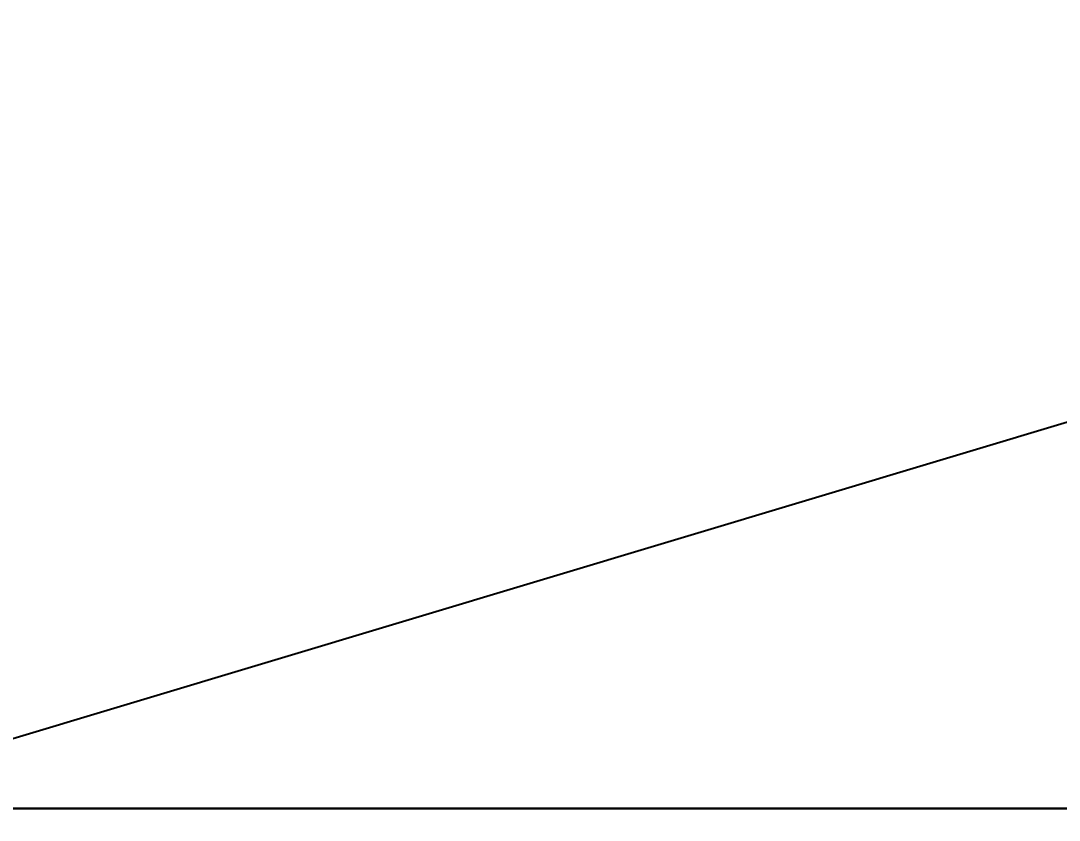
# Model space of a CAD drawing. Header units: millimetres. Extents: x 183355 to 194386, y -190559 to -183233.
# Drawn here: x 185085.6 to 185516, y -188677.8 to -188346.6 of the extents above; entities that cross this region are included whole.
import ezdxf

# ---------------------------------------------------------------- set-up
doc = ezdxf.new("R2010")
doc.units = ezdxf.units.MM
doc.header["$LTSCALE"] = 13
doc.layers.add('2细实线', color=3, linetype='Continuous', lineweight=20)
doc.layers.add('标注、文本', color=3, linetype='Continuous', lineweight=25)
doc.layers.add('粗实线', color=4, linetype='Continuous')
doc.styles.get("Standard").update_dxf_attribs({"font": 'gbenor.shx', "bigfont": 'gbcbig.shx'})
doc.dimstyles.new('英寸 1-10', dxfattribs={"dimscale": 14, "dimtxt": 3.5, "dimasz": 2, "dimexe": 1.5, "dimexo": 0.5, "dimgap": 0.5, "dimtad": 1, "dimtoh": 1, "dimdec": 1, "dimdsep": 46, "dimtxsty": 'Standard', "dimcen": 2.5, "dimclrd": 3, "dimclre": 3, "dimclrt": 3, "dimadec": 0, "dimazin": 2, "dimtfac": 1, "dimtdec": 1, "dimtmove": 0, "dimatfit": 2, "dimfxl": 1, "dimarcsym": 0})

# ---------------------------------------------------------------- blocks, each defined once
blk = doc.blocks.new('*D213')
at = {"layer": '2细实线', "color": 3, "linetype": 'ByBlock', "lineweight": -2}
for p, q in [((184852.22, -188631.95), (184852.22, -188921.52)), ((186852.22, -188632.39), (186852.22, -188921.52)), ((184894.22, -188900.52), (186810.22, -188900.52))]:
    blk.add_line(p, q, dxfattribs=at)
at = {"layer": '2细实线', "color": 3, "linetype": 'ByBlock'}
for points in [[(184894.22, -188893.52), (184894.22, -188907.52), (184852.22, -188900.52)], [(186810.22, -188893.52), (186810.22, -188907.52), (186852.22, -188900.52)]]:
    blk.add_solid(points, dxfattribs=at)
at = {"layer": 'Defpoints', "color": 0, "linetype": 'ByBlock'}
for p in [(184852.22, -188624.95), (186852.22, -188625.39), (186852.22, -188900.52)]:
    blk.add_point(p, dxfattribs=at)
at = {"layer": '2细实线', "color": 3, "linetype": 'ByBlock', "insert": (185852.22, -188855.24), "char_height": 73.5, "attachment_point": 5}
blk.add_mtext('2000 [78.7]', dxfattribs=at)

msp = doc.modelspace()

# ---------------------------------------------------------------- linework, layer by layer
at = {"layer": '标注、文本'}
msp.add_line((184852.215, -188712.889), (186852.215, -188112.889), dxfattribs=at)
at = {"layer": '粗实线', "lineweight": 30}
msp.add_line((184852.215, -188672.889), (186852.215, -188672.889), dxfattribs=at)

# ---------------------------------------------------------------- dimensions: what is measured, and where the dimension line sits
at = {"layer": '2细实线', "linetype": 'ByBlock'}
dim = msp.add_linear_dim(base=(186852.215, -188900.521), p1=(184852.215, -188624.952), p2=(186852.215, -188625.389), dimstyle='英寸 1-10', override={"dimtxt": 5.25, "dimasz": 3}, dxfattribs=at)
dim.commit()
dim.dimension.update_dxf_attribs({"geometry": '*D213', "text_midpoint": (185852.215, -188855.24)})

doc.saveas('drawing.dxf')
